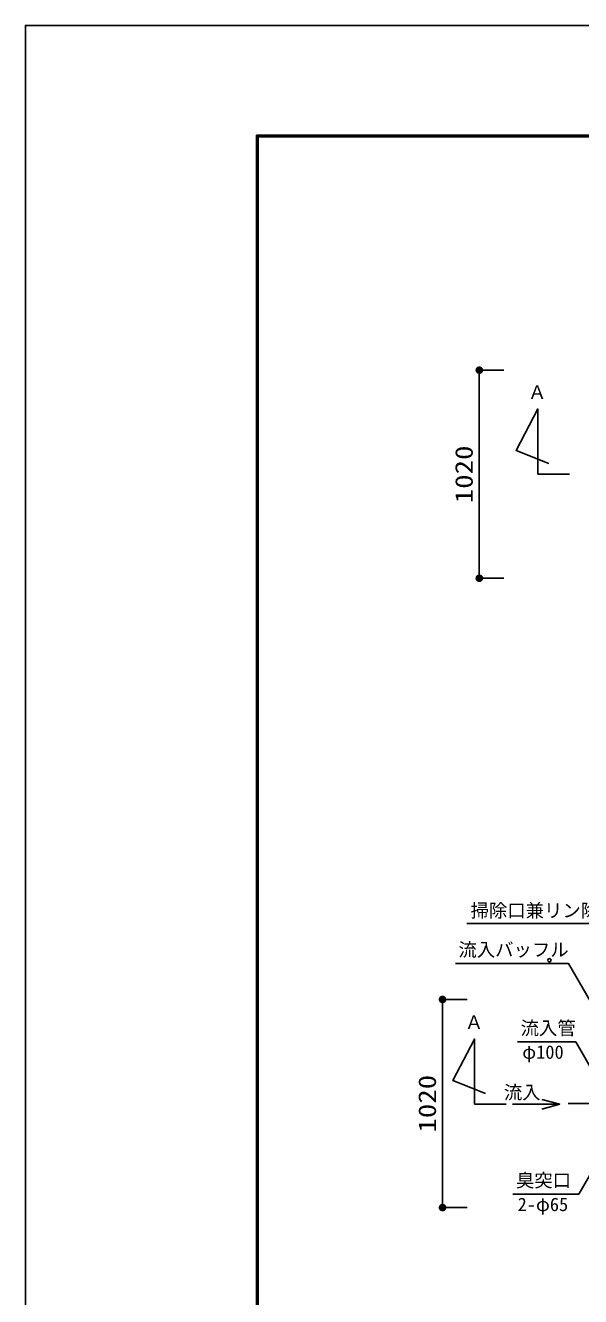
# Model space of a CAD drawing. Units: millimetres, scale not verified. Extents: x -8910 to 8910, y -6308 to 6308.
# Drawn here: x -8910 to -6190, y 76 to 6308 of the extents above; entities that cross this region are included whole.
import ezdxf
from ezdxf.enums import TextEntityAlignment as Align

# ---------------------------------------------------------------- set-up
doc = ezdxf.new("R2010")
doc.units = ezdxf.units.MM
doc.header["$LTSCALE"] = 30
doc.linetypes.add('CHAIN1', pattern=[8, 5, -1, 1, -1])
for name, color, linetype, lineweight in [('0-0_空気管', 3, 'Continuous', 25), ('0-5_00クル-フ-6寸法', 132, 'Continuous', 25), ('1-4_図面枠', 7, 'Continuous', 25), ('1-5_Axis_waku', 7, 'Continuous', 25)]:
    doc.layers.add(name, color=color, linetype=linetype, lineweight=lineweight)
doc.styles.add('ＭＳ ゴシック', font='')
doc.styles.get('ＭＳ ゴシック').set_extended_font_data('MS Gothic')

msp = doc.modelspace()

# ---------------------------------------------------------------- linework, layer by layer
at = {"layer": '0-0_空気管'}
for p, q in [((-6245.43, 4107.41), (-6399.8, 4107.41)), ((-5607.35, 1904.45), (-6748.06, 1904.45)), ((-6555.05, 1018.68), (-6709.41, 1018.68)), ((-6029.57, 871.65), (-6199.23, 577.8)), ((-6199.23, 577.8), (-6521.95, 577.8))]:
    msp.add_line(p, q, dxfattribs=at)
at = {"layer": '0-0_空気管', "color": 4}
for p, q in [((-6523.69, 1018.68), (-6298.73, 1018.68)), ((-6292.5, 1018.68), (-6379.43, 1041.98)), ((-6292.5, 1018.68), (-6379.43, 995.39))]:
    msp.add_line(p, q, dxfattribs=at)
at = {"layer": '0-0_空気管', "linetype": 'CHAIN1'}
msp.add_line((-3720.85, 1022.38), (-6250.53, 1022.38), dxfattribs=at)
at = {"layer": '0-0_空気管'}
for points in [[(-6399.8, 4107.41), (-6399.8, 4427.42), (-6506.12, 4223.75), (-6346.51, 4159.79)], [(-5919.73, 1138.73), (-6248.87, 1708.82), (-6803.87, 1708.82)], [(-6709.41, 1018.68), (-6709.41, 1338.69), (-6815.74, 1135.03), (-6656.13, 1071.06)], [(-6055.33, 1049.27), (-6214.24, 1324.51), (-6499.24, 1324.51)]]:
    msp.add_lwpolyline(points, dxfattribs=at)
msp.add_circle((-6343.17, 1724.9), 8, dxfattribs=at)
at = {"layer": '0-5_00クル-フ-6寸法', "color": 4}
for p, q in [((-6566.53, 4617.4), (-6686.53, 4617.4)), ((-6686.53, 3597.4), (-6686.53, 4617.4)), ((-6566.53, 3597.4), (-6686.53, 3597.4)), ((-6746.64, 1532.38), (-6866.64, 1532.38)), ((-6866.64, 1532.38), (-6866.64, 512.38)), ((-6746.64, 512.38), (-6866.64, 512.38))]:
    msp.add_line(p, q, dxfattribs=at)
at = {"layer": '0-5_00クル-フ-6寸法'}
for points in [[(-6686.53, 4617.4), (-6705.24, 4618.58), (-6704.95, 4620.92)], [(-6686.53, 4617.4), (-6705.24, 4616.23), (-6705.24, 4618.58)], [(-6686.53, 4617.4), (-6704.95, 4613.89), (-6705.24, 4616.23)], [(-6686.53, 4617.4), (-6704.95, 4620.92), (-6704.36, 4623.2)], [(-6686.53, 4617.4), (-6704.36, 4611.61), (-6704.95, 4613.89)], [(-6686.53, 4617.4), (-6704.36, 4623.2), (-6703.49, 4625.39)], [(-6686.53, 4617.4), (-6703.49, 4609.42), (-6704.36, 4611.61)], [(-6686.53, 4617.4), (-6703.49, 4625.39), (-6702.36, 4627.45)], [(-6686.53, 4617.4), (-6702.36, 4607.36), (-6703.49, 4609.42)], [(-6686.53, 4617.4), (-6702.36, 4627.45), (-6700.97, 4629.36)], [(-6686.53, 4617.4), (-6700.97, 4605.45), (-6702.36, 4607.36)], [(-6686.53, 4617.4), (-6700.97, 4629.36), (-6699.36, 4631.07)], [(-6686.53, 4617.4), (-6699.36, 4603.74), (-6700.97, 4605.45)], [(-6686.53, 4617.4), (-6699.36, 4631.07), (-6697.55, 4632.57)], [(-6686.53, 4617.4), (-6697.55, 4602.24), (-6699.36, 4603.74)], [(-6686.53, 4617.4), (-6697.55, 4632.57), (-6695.56, 4633.84)], [(-6686.53, 4617.4), (-6695.56, 4600.97), (-6697.55, 4602.24)], [(-6686.53, 4617.4), (-6695.56, 4633.84), (-6693.43, 4634.84)], [(-6686.53, 4617.4), (-6693.43, 4599.97), (-6695.56, 4600.97)], [(-6686.53, 4617.4), (-6693.43, 4634.84), (-6691.19, 4635.57)], [(-6686.53, 4617.4), (-6691.19, 4599.24), (-6693.43, 4599.97)], [(-6686.53, 4617.4), (-6691.19, 4635.57), (-6688.88, 4636.01)], [(-6686.53, 4617.4), (-6688.88, 4598.8), (-6691.19, 4599.24)], [(-6686.53, 4617.4), (-6688.88, 4636.01), (-6686.53, 4636.15)], [(-6686.53, 4617.4), (-6686.53, 4598.65), (-6688.88, 4598.8)], [(-6686.53, 4617.4), (-6686.53, 4636.15), (-6684.18, 4636.01)], [(-6686.53, 4617.4), (-6684.18, 4636.01), (-6681.86, 4635.57)], [(-6686.53, 4617.4), (-6681.86, 4635.57), (-6679.62, 4634.84)], [(-6686.53, 4617.4), (-6679.62, 4634.84), (-6677.49, 4633.84)], [(-6686.53, 4617.4), (-6677.49, 4633.84), (-6675.51, 4632.57)], [(-6686.53, 4617.4), (-6675.51, 4632.57), (-6673.69, 4631.07)], [(-6686.53, 4617.4), (-6673.69, 4631.07), (-6672.08, 4629.36)], [(-6686.53, 4617.4), (-6672.08, 4629.36), (-6670.7, 4627.45)], [(-6686.53, 4617.4), (-6670.7, 4627.45), (-6669.56, 4625.39)], [(-6686.53, 4617.4), (-6669.56, 4625.39), (-6668.69, 4623.2)], [(-6686.53, 4617.4), (-6668.69, 4623.2), (-6668.11, 4620.92)], [(-6686.53, 4617.4), (-6668.11, 4620.92), (-6667.81, 4618.58)], [(-6686.53, 4617.4), (-6667.81, 4618.58), (-6667.81, 4616.23)], [(-6686.53, 4617.4), (-6684.18, 4598.8), (-6686.53, 4598.65)], [(-6686.53, 4617.4), (-6681.86, 4599.24), (-6684.18, 4598.8)], [(-6686.53, 4617.4), (-6679.62, 4599.97), (-6681.86, 4599.24)], [(-6686.53, 4617.4), (-6677.49, 4600.97), (-6679.62, 4599.97)], [(-6686.53, 4617.4), (-6675.51, 4602.24), (-6677.49, 4600.97)], [(-6686.53, 4617.4), (-6673.69, 4603.74), (-6675.51, 4602.24)], [(-6686.53, 4617.4), (-6672.08, 4605.45), (-6673.69, 4603.74)], [(-6686.53, 4617.4), (-6670.7, 4607.36), (-6672.08, 4605.45)], [(-6686.53, 4617.4), (-6669.56, 4609.42), (-6670.7, 4607.36)], [(-6686.53, 4617.4), (-6668.69, 4611.61), (-6669.56, 4609.42)], [(-6686.53, 4617.4), (-6668.11, 4613.89), (-6668.69, 4611.61)], [(-6686.53, 4617.4), (-6667.81, 4616.23), (-6668.11, 4613.89)], [(-6686.53, 3597.4), (-6695.56, 3613.84), (-6693.43, 3614.84)], [(-6686.53, 3597.4), (-6693.43, 3614.84), (-6691.19, 3615.57)], [(-6686.53, 3597.4), (-6691.19, 3615.57), (-6688.88, 3616.01)], [(-6686.53, 3597.4), (-6688.88, 3616.01), (-6686.53, 3616.15)], [(-6686.53, 3597.4), (-6686.53, 3616.15), (-6684.18, 3616.01)], [(-6686.53, 3597.4), (-6684.18, 3616.01), (-6681.86, 3615.57)], [(-6686.53, 3597.4), (-6681.86, 3615.57), (-6679.62, 3614.84)], [(-6686.53, 3597.4), (-6679.62, 3614.84), (-6677.49, 3613.84)], [(-6686.53, 3597.4), (-6705.24, 3598.58), (-6704.95, 3600.92)], [(-6686.53, 3597.4), (-6705.24, 3596.23), (-6705.24, 3598.58)], [(-6686.53, 3597.4), (-6704.95, 3593.89), (-6705.24, 3596.23)], [(-6686.53, 3597.4), (-6704.95, 3600.92), (-6704.36, 3603.2)], [(-6686.53, 3597.4), (-6704.36, 3591.61), (-6704.95, 3593.89)], [(-6686.53, 3597.4), (-6704.36, 3603.2), (-6703.49, 3605.39)], [(-6686.53, 3597.4), (-6703.49, 3589.42), (-6704.36, 3591.61)], [(-6686.53, 3597.4), (-6703.49, 3605.39), (-6702.36, 3607.45)], [(-6686.53, 3597.4), (-6702.36, 3587.36), (-6703.49, 3589.42)], [(-6686.53, 3597.4), (-6702.36, 3607.45), (-6700.97, 3609.36)], [(-6686.53, 3597.4), (-6700.97, 3585.45), (-6702.36, 3587.36)], [(-6686.53, 3597.4), (-6700.97, 3609.36), (-6699.36, 3611.07)], [(-6686.53, 3597.4), (-6699.36, 3583.74), (-6700.97, 3585.45)], [(-6686.53, 3597.4), (-6699.36, 3611.07), (-6697.55, 3612.57)], [(-6686.53, 3597.4), (-6697.55, 3582.24), (-6699.36, 3583.74)], [(-6686.53, 3597.4), (-6697.55, 3612.57), (-6695.56, 3613.84)], [(-6686.53, 3597.4), (-6695.56, 3580.97), (-6697.55, 3582.24)], [(-6686.53, 3597.4), (-6693.43, 3579.97), (-6695.56, 3580.97)], [(-6686.53, 3597.4), (-6691.19, 3579.24), (-6693.43, 3579.97)], [(-6686.53, 3597.4), (-6688.88, 3578.8), (-6691.19, 3579.24)], [(-6686.53, 3597.4), (-6686.53, 3578.65), (-6688.88, 3578.8)], [(-6686.53, 3597.4), (-6677.49, 3613.84), (-6675.51, 3612.57)], [(-6686.53, 3597.4), (-6675.51, 3612.57), (-6673.69, 3611.07)], [(-6686.53, 3597.4), (-6673.69, 3611.07), (-6672.08, 3609.36)], [(-6686.53, 3597.4), (-6672.08, 3609.36), (-6670.7, 3607.45)], [(-6686.53, 3597.4), (-6670.7, 3607.45), (-6669.56, 3605.39)], [(-6686.53, 3597.4), (-6669.56, 3605.39), (-6668.69, 3603.2)], [(-6686.53, 3597.4), (-6668.69, 3603.2), (-6668.11, 3600.92)], [(-6686.53, 3597.4), (-6668.11, 3600.92), (-6667.81, 3598.58)], [(-6686.53, 3597.4), (-6667.81, 3598.58), (-6667.81, 3596.23)], [(-6686.53, 3597.4), (-6684.18, 3578.8), (-6686.53, 3578.65)], [(-6686.53, 3597.4), (-6681.86, 3579.24), (-6684.18, 3578.8)], [(-6686.53, 3597.4), (-6679.62, 3579.97), (-6681.86, 3579.24)], [(-6686.53, 3597.4), (-6677.49, 3580.97), (-6679.62, 3579.97)], [(-6686.53, 3597.4), (-6675.51, 3582.24), (-6677.49, 3580.97)], [(-6686.53, 3597.4), (-6673.69, 3583.74), (-6675.51, 3582.24)], [(-6686.53, 3597.4), (-6672.08, 3585.45), (-6673.69, 3583.74)], [(-6686.53, 3597.4), (-6670.7, 3587.36), (-6672.08, 3585.45)], [(-6686.53, 3597.4), (-6669.56, 3589.42), (-6670.7, 3587.36)], [(-6686.53, 3597.4), (-6668.69, 3591.61), (-6669.56, 3589.42)], [(-6686.53, 3597.4), (-6668.11, 3593.89), (-6668.69, 3591.61)], [(-6686.53, 3597.4), (-6667.81, 3596.23), (-6668.11, 3593.89)], [(-6866.64, 1532.38), (-6885.36, 1533.56), (-6885.06, 1535.89)], [(-6866.64, 1532.38), (-6885.36, 1531.2), (-6885.36, 1533.56)], [(-6866.64, 1532.38), (-6885.06, 1528.87), (-6885.36, 1531.2)], [(-6866.64, 1532.38), (-6885.06, 1535.89), (-6884.48, 1538.18)], [(-6866.64, 1532.38), (-6884.48, 1526.59), (-6885.06, 1528.87)], [(-6866.64, 1532.38), (-6884.48, 1538.18), (-6883.61, 1540.36)], [(-6866.64, 1532.38), (-6883.61, 1524.4), (-6884.48, 1526.59)], [(-6866.64, 1532.38), (-6883.61, 1540.36), (-6882.48, 1542.43)], [(-6866.64, 1532.38), (-6882.48, 1522.33), (-6883.61, 1524.4)], [(-6866.64, 1532.38), (-6882.48, 1542.43), (-6881.09, 1544.33)], [(-6866.64, 1532.38), (-6881.09, 1520.43), (-6882.48, 1522.33)], [(-6866.64, 1532.38), (-6881.09, 1544.33), (-6879.48, 1546.05)], [(-6866.64, 1532.38), (-6879.48, 1518.71), (-6881.09, 1520.43)], [(-6866.64, 1532.38), (-6879.48, 1546.05), (-6877.67, 1547.55)], [(-6866.64, 1532.38), (-6877.67, 1517.21), (-6879.48, 1518.71)], [(-6866.64, 1532.38), (-6877.67, 1547.55), (-6875.68, 1548.81)], [(-6866.64, 1532.38), (-6875.68, 1515.95), (-6877.67, 1517.21)], [(-6866.64, 1532.38), (-6875.68, 1548.81), (-6873.55, 1549.81)], [(-6866.64, 1532.38), (-6873.55, 1514.95), (-6875.68, 1515.95)], [(-6866.64, 1532.38), (-6873.55, 1549.81), (-6871.31, 1550.54)], [(-6866.64, 1532.38), (-6871.31, 1514.22), (-6873.55, 1514.95)], [(-6866.64, 1532.38), (-6871.31, 1550.54), (-6868.99, 1550.98)], [(-6866.64, 1532.38), (-6868.99, 1513.78), (-6871.31, 1514.22)], [(-6866.64, 1532.38), (-6868.99, 1550.98), (-6866.64, 1551.13)], [(-6866.64, 1532.38), (-6866.64, 1513.63), (-6868.99, 1513.78)], [(-6866.64, 1532.38), (-6866.64, 1551.13), (-6864.29, 1550.98)], [(-6866.64, 1532.38), (-6864.29, 1550.98), (-6861.98, 1550.54)], [(-6866.64, 1532.38), (-6861.98, 1550.54), (-6859.74, 1549.81)], [(-6866.64, 1532.38), (-6859.74, 1549.81), (-6857.61, 1548.81)], [(-6866.64, 1532.38), (-6857.61, 1548.81), (-6855.62, 1547.55)], [(-6866.64, 1532.38), (-6855.62, 1547.55), (-6853.81, 1546.05)], [(-6866.64, 1532.38), (-6853.81, 1546.05), (-6852.2, 1544.33)], [(-6866.64, 1532.38), (-6852.2, 1544.33), (-6850.81, 1542.43)], [(-6866.64, 1532.38), (-6850.81, 1542.43), (-6849.68, 1540.36)], [(-6866.64, 1532.38), (-6849.68, 1540.36), (-6848.81, 1538.18)], [(-6866.64, 1532.38), (-6848.81, 1538.18), (-6848.23, 1535.89)], [(-6866.64, 1532.38), (-6848.23, 1535.89), (-6847.93, 1533.56)], [(-6866.64, 1532.38), (-6847.93, 1533.56), (-6847.93, 1531.2)], [(-6866.64, 1532.38), (-6864.29, 1513.78), (-6866.64, 1513.63)], [(-6866.64, 1532.38), (-6861.98, 1514.22), (-6864.29, 1513.78)], [(-6866.64, 1532.38), (-6859.74, 1514.95), (-6861.98, 1514.22)], [(-6866.64, 1532.38), (-6857.61, 1515.95), (-6859.74, 1514.95)], [(-6866.64, 1532.38), (-6855.62, 1517.21), (-6857.61, 1515.95)], [(-6866.64, 1532.38), (-6853.81, 1518.71), (-6855.62, 1517.21)], [(-6866.64, 1532.38), (-6852.2, 1520.43), (-6853.81, 1518.71)], [(-6866.64, 1532.38), (-6850.81, 1522.33), (-6852.2, 1520.43)], [(-6866.64, 1532.38), (-6849.68, 1524.4), (-6850.81, 1522.33)], [(-6866.64, 1532.38), (-6848.81, 1526.59), (-6849.68, 1524.4)], [(-6866.64, 1532.38), (-6848.23, 1528.87), (-6848.81, 1526.59)], [(-6866.64, 1532.38), (-6847.93, 1531.2), (-6848.23, 1528.87)], [(-6866.64, 512.38), (-6885.36, 513.56), (-6885.06, 515.89)], [(-6866.64, 512.38), (-6885.36, 511.2), (-6885.36, 513.56)], [(-6866.64, 512.38), (-6885.06, 508.87), (-6885.36, 511.2)], [(-6866.64, 512.38), (-6885.06, 515.89), (-6884.48, 518.18)], [(-6866.64, 512.38), (-6884.48, 506.59), (-6885.06, 508.87)], [(-6866.64, 512.38), (-6884.48, 518.18), (-6883.61, 520.36)], [(-6866.64, 512.38), (-6883.61, 504.4), (-6884.48, 506.59)], [(-6866.64, 512.38), (-6883.61, 520.36), (-6882.48, 522.43)], [(-6866.64, 512.38), (-6882.48, 502.33), (-6883.61, 504.4)], [(-6866.64, 512.38), (-6882.48, 522.43), (-6881.09, 524.33)], [(-6866.64, 512.38), (-6881.09, 500.43), (-6882.48, 502.33)], [(-6866.64, 512.38), (-6881.09, 524.33), (-6879.48, 526.05)], [(-6866.64, 512.38), (-6879.48, 498.71), (-6881.09, 500.43)], [(-6866.64, 512.38), (-6879.48, 526.05), (-6877.67, 527.55)], [(-6866.64, 512.38), (-6877.67, 497.21), (-6879.48, 498.71)], [(-6866.64, 512.38), (-6877.67, 527.55), (-6875.68, 528.81)], [(-6866.64, 512.38), (-6875.68, 495.95), (-6877.67, 497.21)], [(-6866.64, 512.38), (-6875.68, 528.81), (-6873.55, 529.81)], [(-6866.64, 512.38), (-6873.55, 494.95), (-6875.68, 495.95)], [(-6866.64, 512.38), (-6873.55, 529.81), (-6871.31, 530.54)], [(-6866.64, 512.38), (-6871.31, 494.22), (-6873.55, 494.95)], [(-6866.64, 512.38), (-6871.31, 530.54), (-6868.99, 530.98)], [(-6866.64, 512.38), (-6868.99, 493.78), (-6871.31, 494.22)], [(-6866.64, 512.38), (-6868.99, 530.98), (-6866.64, 531.13)], [(-6866.64, 512.38), (-6866.64, 493.63), (-6868.99, 493.78)], [(-6866.64, 512.38), (-6866.64, 531.13), (-6864.29, 530.98)], [(-6866.64, 512.38), (-6864.29, 530.98), (-6861.98, 530.54)], [(-6866.64, 512.38), (-6861.98, 530.54), (-6859.74, 529.81)], [(-6866.64, 512.38), (-6859.74, 529.81), (-6857.61, 528.81)], [(-6866.64, 512.38), (-6857.61, 528.81), (-6855.62, 527.55)], [(-6866.64, 512.38), (-6855.62, 527.55), (-6853.81, 526.05)], [(-6866.64, 512.38), (-6853.81, 526.05), (-6852.2, 524.33)], [(-6866.64, 512.38), (-6852.2, 524.33), (-6850.81, 522.43)], [(-6866.64, 512.38), (-6850.81, 522.43), (-6849.68, 520.36)], [(-6866.64, 512.38), (-6849.68, 520.36), (-6848.81, 518.18)], [(-6866.64, 512.38), (-6848.81, 518.18), (-6848.23, 515.89)], [(-6866.64, 512.38), (-6848.23, 515.89), (-6847.93, 513.56)], [(-6866.64, 512.38), (-6847.93, 513.56), (-6847.93, 511.2)], [(-6866.64, 512.38), (-6864.29, 493.78), (-6866.64, 493.63)], [(-6866.64, 512.38), (-6861.98, 494.22), (-6864.29, 493.78)], [(-6866.64, 512.38), (-6859.74, 494.95), (-6861.98, 494.22)], [(-6866.64, 512.38), (-6857.61, 495.95), (-6859.74, 494.95)], [(-6866.64, 512.38), (-6855.62, 497.21), (-6857.61, 495.95)], [(-6866.64, 512.38), (-6853.81, 498.71), (-6855.62, 497.21)], [(-6866.64, 512.38), (-6852.2, 500.43), (-6853.81, 498.71)], [(-6866.64, 512.38), (-6850.81, 502.33), (-6852.2, 500.43)], [(-6866.64, 512.38), (-6849.68, 504.4), (-6850.81, 502.33)], [(-6866.64, 512.38), (-6848.81, 506.59), (-6849.68, 504.4)], [(-6866.64, 512.38), (-6848.23, 508.87), (-6848.81, 506.59)], [(-6866.64, 512.38), (-6847.93, 511.2), (-6848.23, 508.87)]]:
    msp.add_solid(points, dxfattribs=at)
at = {"layer": '1-4_図面枠'}
msp.add_lwpolyline([(-8910, -6307.5), (-8910, 6307.5), (8910, 6307.5), (8910, -6307.5)], close=True, dxfattribs=at)
at = {"layer": '1-5_Axis_waku'}
for p, q in [((-7778.4, 5769.9), (8408.4, 5769.9)), ((-7778.4, 5769.9), (-7778.4, -5814.9)), ((-7777.8, 5769.3), (8407.8, 5769.3)), ((-7777.8, 5769.3), (-7777.8, -5814.3)), ((-7777.2, 5768.7), (8407.2, 5768.7)), ((-7777.2, 5768.7), (-7777.2, -5813.7)), ((-7776.6, 5768.1), (8406.6, 5768.1)), ((-7776.6, 5768.1), (-7776.6, -5813.1)), ((-7776, 5767.5), (8406, 5767.5)), ((-7776, 5767.5), (-7776, -5812.5)), ((-7775.4, 5766.9), (8405.4, 5766.9)), ((-7775.4, 5766.9), (-7775.4, -5811.9)), ((-7774.8, 5766.3), (8404.8, 5766.3)), ((-7774.8, 5766.3), (-7774.8, -5811.3)), ((-7774.2, 5765.7), (8404.2, 5765.7)), ((-7774.2, 5765.7), (-7774.2, -5810.7)), ((-7773.6, 5765.1), (8403.6, 5765.1)), ((-7773.6, 5765.1), (-7773.6, -5810.1)), ((-7773, 5764.5), (8403, 5764.5)), ((-7773, 5764.5), (-7773, -5809.5)), ((-7772.4, 5763.9), (8402.4, 5763.9)), ((-7772.4, 5763.9), (-7772.4, -5808.9)), ((-7771.8, 5763.3), (8401.8, 5763.3)), ((-7771.8, 5763.3), (-7771.8, -5808.3)), ((-7771.2, 5762.7), (8401.2, 5762.7)), ((-7771.2, 5762.7), (-7771.2, -5807.7)), ((-7770.6, 5762.1), (8400.6, 5762.1)), ((-7770.6, 5762.1), (-7770.6, -5807.1)), ((-7770, 5761.5), (8400, 5761.5)), ((-7770, 5761.5), (-7770, -5806.5))]:
    msp.add_line(p, q, dxfattribs=at)

# ---------------------------------------------------------------- texts
at = {"layer": '0-0_空気管', "color": 4, "style": 'ＭＳ ゴシック'}
for s, p in [('Ａ', (-6447.73, 4456.79)), ('掃除口兼リン除去剤注入部', (-6729.31, 1915.67)), ('流入バッフル', (-6788.87, 1723.82)), ('Ａ', (-6757.35, 1368.07)), ('流入管', (-6484.24, 1339.51)), ('φ100', (-6476.1, 1221.87)), ('流入', (-6566.32, 1024.33)), ('臭突口', (-6506.95, 592.8)), ('2-φ65', (-6498.81, 475.16))]:
    msp.add_text(s, height=65.98, dxfattribs=at).set_placement(p, align=Align.BOTTOM_LEFT)
at = {"layer": '0-5_00クル-フ-6寸法', "color": 3, "style": 'ＭＳ ゴシック', "width": 1.2}
for p in [(-6692.37, 3965.12), (-6872.49, 880.1)]:
    msp.add_text('1020', height=86.66, rotation=90, dxfattribs=at).set_placement(p, align=Align.BOTTOM_LEFT)

doc.saveas('drawing.dxf')
